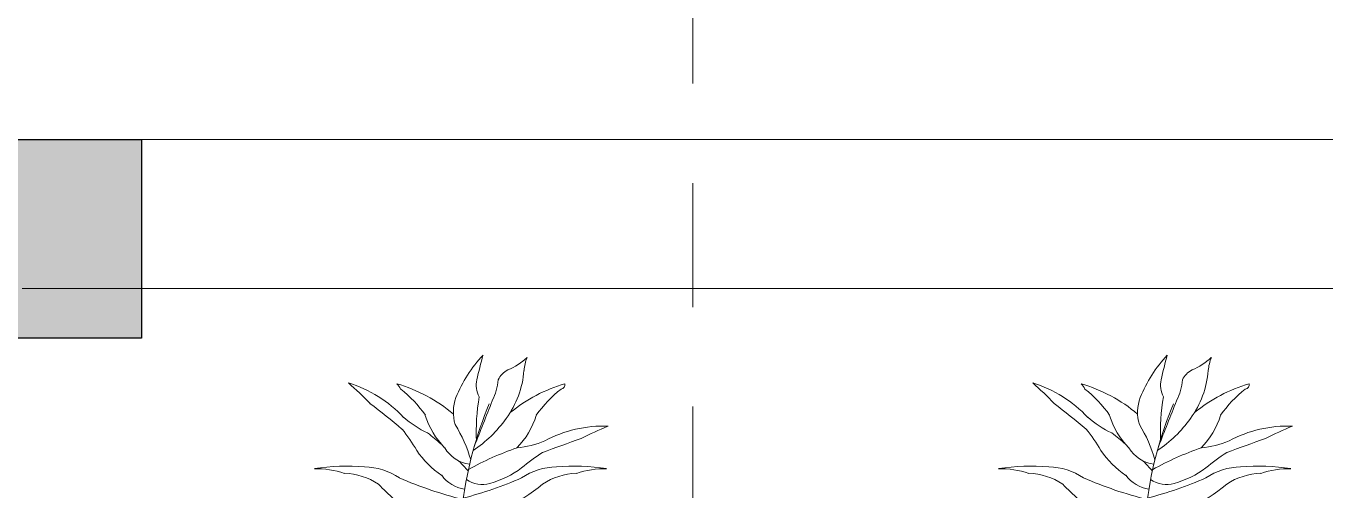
# Model space of a CAD drawing. Header units: millimetres. Extents: x -9564 to 494436, y -140371 to 4257.
# Drawn here: x 80.189 to 81.497, y 126.29 to 126.757 of the extents above; entities that cross this region are included whole.
import ezdxf
from ezdxf.enums import TextEntityAlignment as Align

# ---------------------------------------------------------------- set-up
doc = ezdxf.new("R2010")
doc.units = ezdxf.units.MM
doc.header["$MEASUREMENT"] = 0
doc.linetypes.add('HIDDEN2', pattern=[0.1875, 0.125, -0.0625])
for name, color, linetype, lineweight in [('AS', 8, 'HIDDEN2', 5), ('DINDING', 1, 'Continuous', 20), ('HATCH', 8, 'Continuous', 13), ('XR-KOP A3_MOZART$0$A-TXTKOP', 3, 'Continuous', 5)]:
    doc.layers.add(name, color=color, linetype=linetype, lineweight=lineweight)
doc.styles.add('HAND', font='ROMAND.SHX', dxfattribs={"width": 0.8, "height": 250})
doc.styles.add('XR-KOP A3_MOZART$0$ROMAND', font='romand.shx', dxfattribs={"height": 2, "bigfont": 'bigfont.shx'})

# ---------------------------------------------------------------- blocks, each defined once
blk = doc.blocks.new('as2')
at = {"layer": 'AS'}
for p, q in [((248.5698, 142.1088), (248.5698, 163.539)), ((242.9446, 162.9775), (256.2148, 162.9775)), ((245.8048, 162.9775), (256.2148, 162.9775))]:
    blk.add_line(p, q, dxfattribs=at)
blk = doc.blocks.new('k4')
at = {"true_color": 0x636466}
h = blk.add_hatch(dxfattribs=at)
h.set_pattern_fill('ANGLE', color=251)
h.set_pattern_definition([(0, (0, 0), (0, 6.985), [5.08, -1.905]), (90, (0, 0), (-6.985, 4e-16), [5.08, -1.905])])
h.paths.add_polyline_path([(210.5582, -20.3924), (210.3582, -20.3924), (210.3582, -20.7924), (210.5582, -20.7924)])
h = blk.add_hatch(color=251, dxfattribs=at)
h.dxf.hatch_style = 1
h.paths.add_polyline_path([(210.5582, -20.5943), (210.3582, -20.5943), (210.3582, -20.7924), (210.5582, -20.7924)])
h.paths.add_polyline_path([(210.5582, -20.3924), (210.3582, -20.3924), (210.3582, -20.5943), (210.5582, -20.5943)])
for p, q in [((210.3582, -20.3924), (210.5582, -20.3924)), ((210.5582, -20.3924), (210.5582, -20.7924)), ((210.5582, -20.7924), (210.3582, -20.7924))]:
    blk.add_line(p, q)
blk.add_lwpolyline([(210.3582, -20.3924), (210.5582, -20.3924), (210.5582, -20.7924), (210.3582, -20.7924)], close=True)
blk = doc.blocks.new('KLR')
at = {"rotation": 270}
blk.add_blockref('k4', (323.8506, 399.2306), dxfattribs=at)
blk = doc.blocks.new('TREE03')
at = {"layer": 'HATCH'}
for centre, radius, start, end in [((10.93, 47.23), 15.53, 137.0502, 158.0098), ((72.25, 38.17), 75.3, 164.8767, 167.0521), ((0.09, 62.06), 6.31, 290.8553, 314.3855), ((9.49, 55.6), 5.35, 158.6303, 174.8899), ((3.38, 54.11), 2.3, 116.9339, 156.4233), ((-6.19, 56.86), 10.37, 323.6111, 355.6842), ((-19.58, 41.33), 13.96, 42.8797, 73.1794), ((-45.27, 20.93), 44.99, 44.3831, 48.6321), ((-15.1, 37.68), 17.64, 50.0213, 73.5749), ((-12.67, 52.32), 3.43, 29.2934, 41.7795), ((-18.34, 43.07), 13.95, 34.9224, 51.6036), ((1.5, 54.43), 2.7, 166.8666, 208.6631), ((-5.27, 55.64), 6.57, 333.436, 354.7368), ((13.74, 37.68), 17.64, 106.4251, 129.0596), ((16.98, 43.07), 13.95, 128.3964, 145.0776), ((8.25, 54.5), 0.511, 277.6177, 11.3094), ((0.89, 51.4), 4.66, 159.3737, 197.3533), ((-865.52, 390.32), 929.6, 338.36097, 338.70377), ((22.7, 49.14), 23.9, 170.3807, 182.3795), ((-128.33, -94.96), 187.05, 50.5707, 51.9815), ((1.6, 53.65), 8.9, 196.9901, 224.533), ((39.66, 35.77), 42.74, 157.1658, 187.5184), ((-2.97, 53.65), 8.9, 315.467, 343.0099), ((-1.92, 59.34), 11.3, 228.8583, 245.2195), ((-16.84, 41.81), 15.61, 15.8262, 31.695), ((-9.6, 59.1), 14.45, 303.8275, 324.4636), ((13.09, 35.89), 13.96, 87.8964, 118.1961), ((30.78, 8.26), 44.99, 112.4437, 116.6927), ((-27.64, 35.28), 23.04, 30.922, 38.1693), ((-26.53, 23.34), 32.52, 48.8216, 52.3259), ((2.22, 58.65), 11.3, 275.8563, 292.2174), ((71.76, -128.31), 187.05, 109.0943, 110.5051), ((0.8, 53.01), 10.49, 214.2046, 235.9382), ((-1.42, 49.4), 3.87, 210.8984, 262.2437), ((13.83, 16.61), 32.52, 108.7499, 119.2781), ((18.75, 27.55), 23.04, 122.9064, 130.1538), ((-15.76, 22.61), 22.75, 84.8617, 99.1059), ((-13.85, 38.11), 7.16, 55.8127, 89.0085), ((-26.53, 23.34), 32.52, 41.341, 43.9898), ((7.92, 38.11), 7.16, 90.9915, 124.1873), ((9.83, 22.61), 22.75, 80.8941, 95.1383), ((-19.13, 35.33), 9.74, 71.1429, 91.364), ((-16.23, 37.17), 7.39, 56.6398, 88.0584), ((8.31, 86.02), 45.74, 246.6374, 256.0993), ((-1.95, 46.58), 3.85, 215.7768, 261.7698), ((-14.24, 86.02), 45.74, 284.6732, 293.3626), ((-0.51, 46.56), 3.25, 236.4646, 285.2558), ((-2.4, 53.55), 10.49, 285.1376, 306.8712), ((10.3, 37.17), 7.39, 91.9416, 123.3602), ((13.2, 35.33), 9.74, 88.636, 108.8571), ((3.47, 58.06), 21.48, 223.2692, 236.3503), ((-6.51, 58.48), 19.79, 280.3287, 310.0807)]:
    blk.add_arc(centre, radius, start, end, dxfattribs=at)
blk = doc.blocks.new('*U39')
at = {"layer": 'HATCH', "xscale": 17.94037446682341, "yscale": 17.94037446682341, "zscale": 17.94037446682341}
blk.add_blockref('TREE03', (0, 0), dxfattribs=at)
blk = doc.blocks.new('A$C2a879c63')
at = {"layer": 'DINDING'}
for p, q in [((109.1002, 25.3373), (111.9452, 25.3373)), ((109.1002, 25.1873), (111.9452, 25.1873))]:
    blk.add_line(p, q, dxfattribs=at)
blk.add_blockref('KLR', (-194.2379, -163.5351))
at = {"xscale": 0.0005, "yscale": 0.0005, "zscale": 0.0005}
for p in [(109.5679, 24.6018), (110.2566, 24.6018)]:
    blk.add_blockref('*U39', p, dxfattribs=at)
at = {"layer": 'AS'}
blk.add_blockref('as2', (-138.7946, -137.6403), dxfattribs=at)
at = {"color": 4, "style": 'HAND'}
for tag, height, rotation, p in [('DRY.WASHER', 0.054, 0, (11.9366, 24.9122)), ('PATIO', 0.135, 0, (20.9666, 21.5696)), ('GENSET', 0.135, 0, (18.2157, 17.1045)), ('PLANTERBOX', 0.135, 90, (22.169, 13.2959)), ('PLANTERBOX', 0.135, 0, (18.5224, 11.5633)), ('PATIO', 0.135, 0, (400.0395, 10.821)), ('CARPORT', 0.135, 0, (12.157, 9.7744)), ('CARPORT', 0.135, 0, (20.6202, 9.7744))]:
    blk.add_attdef(tag, text='', height=height, rotation=rotation, dxfattribs=at).set_placement(p, align=Align.MIDDLE)
at = {"layer": 'XR-KOP A3_MOZART$0$A-TXTKOP', "style": 'XR-KOP A3_MOZART$0$ROMAND'}
for tag, p in [('1:200', (37.0468, 3.1879)), ('1:100', (79.0468, 3.1879)), ('1:100', (121.0468, 3.1879)), ('1:100', (163.0468, 3.1879)), ('1:100', (205.0468, 3.1879)), ('1:100', (247.0468, 3.1879)), ('1:100', (289.0468, 3.1879)), ('1:100', (331.0468, 3.1879)), ('1:100', (373.0468, 3.1879)), ('1:100', (415.0468, 3.1879)), ('1:100', (457.0468, 3.1879)), ('1:100', (499.0468, 3.1879))]:
    blk.add_attdef(tag, text='', height=0.1296, dxfattribs=at).set_placement(p, align=Align.MIDDLE)

msp = doc.modelspace()

# ---------------------------------------------------------------- block references
msp.add_blockref('A$C2a879c63', (-28.9148, 101.3058))

doc.saveas('drawing.dxf')
